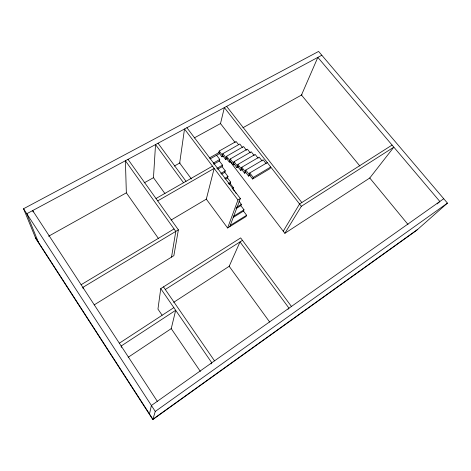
<?xml version="1.0" encoding="UTF-8"?>
<svg xmlns="http://www.w3.org/2000/svg" width="471" height="471" viewBox="0 0 471 471"><rect width="100%" height="100%" fill="white"/><g stroke="black" fill="none" stroke-linecap="round" stroke-linejoin="round"><path stroke-width="0.71" d="M291.443 306.444L240.669 237.914L160.752 288.611L157.956 309.117L162.077 315.17M171.526 257.101L175.783 231.391L125.398 160.758L126.346 192.827L158.439 238.479M128 159.357L178.379 229.824L173.864 255.659L94.159 304.908M149.495 413.95L151.403 405.49L443.729 198.733M220.446 123.814L224.361 107.594L301.352 206.28L284.861 233.298L230.048 161.453M238.497 144.597L236.095 141.494L219.203 151.044L218.791 152.645L221.976 156.831L223.225 156.125M213.657 164.232L219.356 160.97L219.769 159.422L216.601 155.242M221.976 156.831L222.842 153.652L239.804 144.008L242.63 147.659M217.69 169.213L222.1 166.663L222.524 165.15L219.356 160.97M219.203 151.044L225.621 159.469L226.527 156.295L243.566 146.552L246.415 150.231M221.688 174.152L224.826 172.327L225.262 170.843L222.1 166.663M222.842 153.652L229.318 162.148L230.26 158.974L247.375 149.13L250.254 152.84M152.81 419.561L155.271 411.436L447.45 203.107L318.596 51.439L23.55 208.741L35.867 238.685L152.81 419.561L416.452 230.478L447.45 203.107M225.662 179.057L227.534 177.961L227.988 176.507L224.826 172.327M226.527 156.295L233.063 164.862L234.052 161.688L251.243 151.75L254.146 155.489M228.988 184.296L230.231 183.56L230.69 182.136L227.534 177.961M230.26 158.974L236.86 167.611L237.902 164.45L255.164 154.4L258.096 158.174M230.231 183.56L233.386 187.735L232.915 189.124L234.487 191.214M234.052 161.688L240.716 170.402L241.8 167.246L259.138 157.09L262.1 160.894M237.902 164.45L244.626 173.234L245.756 170.084L263.177 159.822L266.162 163.661M206.257 199.062L227.611 227.988L237.955 200.004L240.351 198.55L186.91 127.712M241.8 167.246L248.594 176.107L249.771 172.963L267.269 162.589M229.783 226.639L240.351 198.55M235.989 208.624L240.864 205.639L241.37 204.337L239.015 201.211M252.615 179.021L253.227 177.461L270.719 167.011L270.024 168.606L252.615 179.021L245.756 170.084M233.169 217.449L243.483 211.085L244.002 209.813L240.864 205.639M243.483 211.085L246.621 215.253L246.092 216.495L227.611 227.988M283.259 231.208L299.562 203.984L392.084 145.062M211.014 363.953L211.791 362.782L160.752 288.611M288.034 309.235L288.994 308.175L240.01 241.911L229.194 266.292L269.695 322.07M437.159 203.925L439.843 201.476L317.837 57.374L301.487 95.042L359.891 166.016M417.73 229.348L152.91 419.231L35.366 237.466M128.159 357.301L171.238 328.634L175.677 310.301L121.177 346.014L121.318 347.433M119.34 343.2L173.84 307.634M284.861 233.298L369.764 178.009L393.844 147.146L301.352 206.28M173.681 302.317L229.577 266.044M165.292 289.494L242.471 240.345M230.237 225.426L246.621 215.253M233.64 216.195L244.002 209.813M236.471 207.334L241.37 204.337M178.379 229.824L82.855 287.381L83.237 288.782M81.118 284.714L174.035 228.947M248.594 176.107L250.448 175.006M232.144 188.471L233.386 187.735M171.079 220.039L206.316 199.145L214.17 168.406L157.691 200.887M244.626 173.234L245.856 172.504M228.194 183.613L230.69 182.136M224.85 178.344L227.988 176.507M240.716 170.402L242.559 169.325M236.86 167.611L238.762 166.504M220.852 173.405L225.262 170.843M233.063 164.862L234.322 164.126M216.825 168.43L222.524 165.15M229.318 162.148L230.572 161.423M155.995 198.509L212.474 166.151M225.621 159.469L227.499 158.397M213.41 163.054L219.769 159.422M209.183 158.085L219.25 152.386M210.237 158.851L219.822 153.416M48.554 236.254L126.175 192.922M144.138 182.889L153.764 177.52M174.288 166.057L180.063 162.836M242.93 127.735L301.952 94.789M194.229 137.938L220.505 123.573L235.164 142.548M321.817 55.237L26.794 213.728L38.286 241.988M369.706 177.938L408.016 224.49M226.633 106.369L301.823 202.548M249.771 172.963L253.227 177.461M235.276 192.256L236.059 193.298M237.955 200.004L184.508 129.001L179.669 163.054L191.438 178.992M158.026 143.225L186.016 181.311M183.519 182.742L155.53 144.568L153.475 177.679L164.98 193.64M163.484 286.88L214.523 360.851M171.138 328.481L200.375 371.436M157.314 401.31L32.664 210.572L33.182 211.932M23.55 208.741L155.271 411.436"/></g></svg>
